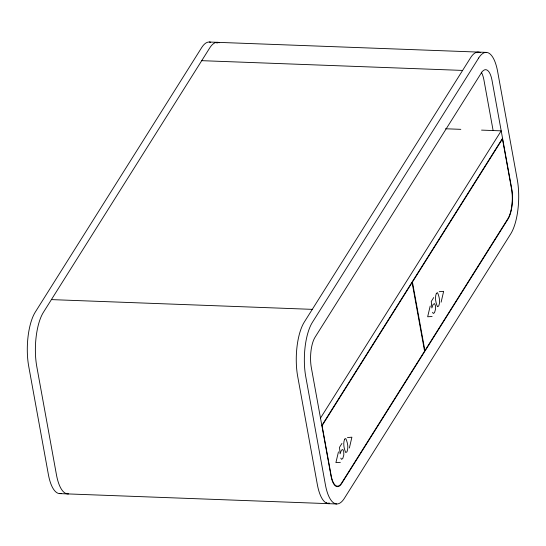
<?xml version="1.0" encoding="UTF-8"?>
<svg xmlns="http://www.w3.org/2000/svg" width="546" height="546" viewBox="0 0 546 546"><rect width="100%" height="100%" fill="white"/><g stroke="black" fill="none" stroke-linecap="round" stroke-linejoin="round"><path stroke-width="0.82" d="M349.372 448.02L351.897 437.196L347.468 437.537M441.12 302.177L443.645 291.352L439.216 291.694M338.445 451.876L335.906 462.612L340.349 462.36M430.193 306.033L427.654 316.769L432.098 316.516M320.502 418.086L501.194 130.849L481.552 130.119M321.847 425.505L502.545 138.274M341.96 443.407L339.51 447.304L340.103 453.828L341.366 450.238L342.833 449.488L343.721 451.522L343.823 454.941L342.772 458.503L341.543 459.322L340.786 458.135M433.708 297.563L431.258 301.46L431.852 307.985L433.115 304.395L434.582 303.644L435.469 305.685L435.572 309.097L434.527 312.66L433.292 313.479L432.541 312.292M209.33 42.028L486.37 52.389M201.727 60.667L462.612 70.42M445.522 128.767L460.817 129.341M51.413 299.604L312.292 309.357M59.657 493.611L336.698 503.972M493.106 130.487L483.968 80.194A22.263 7.951 -87.9 0 0 481.265 72.188M476.897 52.709A39.08 13.957 -87.9 0 1 477.354 52.628M329.497 503.132A39.08 13.957 -87.9 0 1 328.207 503.139M326.938 502.805A39.08 13.957 -87.9 0 1 326.515 502.627M216.475 42.868A39.08 13.957 -87.9 0 1 217.84 42.868M67.329 493.379A39.08 13.957 -87.9 0 1 66.899 493.311M61.405 493.379A39.578 14.135 -87.9 0 1 48.355 474.399L28.706 366.27A39.578 14.135 -87.9 0 1 35.333 312.012L201.645 47.652A39.578 14.135 -87.9 0 1 210.701 42.288M68.612 493.871A39.578 14.135 -87.9 0 1 56.436 474.699L36.787 366.571A39.578 14.135 -87.9 0 1 43.414 312.312L209.719 47.959A39.578 14.135 -87.9 0 1 219.239 42.759M329.491 503.624A39.578 14.135 -87.9 0 1 317.322 484.452L297.672 376.324A39.578 14.135 -87.9 0 1 304.299 322.072L470.604 57.712A39.578 14.135 -87.9 0 1 478.753 52.129M479.211 52.218A39.578 14.135 -87.9 0 1 480.569 52.723M344.622 439.175C342.936 443.448 343.953 448.409 345.693 452.525L346.942 451.876C348.723 447.624 347.577 442.622 345.795 438.534L344.622 439.175M436.37 293.332C434.684 297.604 435.701 302.566 437.442 306.681L438.691 306.04C440.472 301.781 439.325 296.778 437.551 292.69L436.37 293.332M478.685 58.013L312.38 322.372A39.578 14.135 -87.9 0 0 305.753 376.631L325.402 484.759A39.578 14.135 -87.9 0 0 344.355 498.348L510.667 233.988A39.578 14.135 -87.9 0 0 517.294 179.73L497.645 71.601A39.578 14.135 -87.9 0 0 478.685 58.013M481.381 72.857L315.076 337.21A22.263 7.951 -87.9 0 0 311.35 367.731L330.999 475.859A22.263 7.951 -87.9 0 0 341.66 483.503L507.971 219.144A22.263 7.951 -87.9 0 0 511.698 188.623L492.048 80.494A22.263 7.951 -87.9 0 0 481.381 72.857M412.114 282.569L322.085 425.682L331.156 475.607A21.765 7.774 -87.9 0 0 341.584 483.08L424.576 351.153L412.114 282.569M502.463 138.95L412.435 282.057L424.897 350.648L507.889 218.721A21.765 7.774 -87.9 0 0 511.534 188.882L502.463 138.95"/></g></svg>
